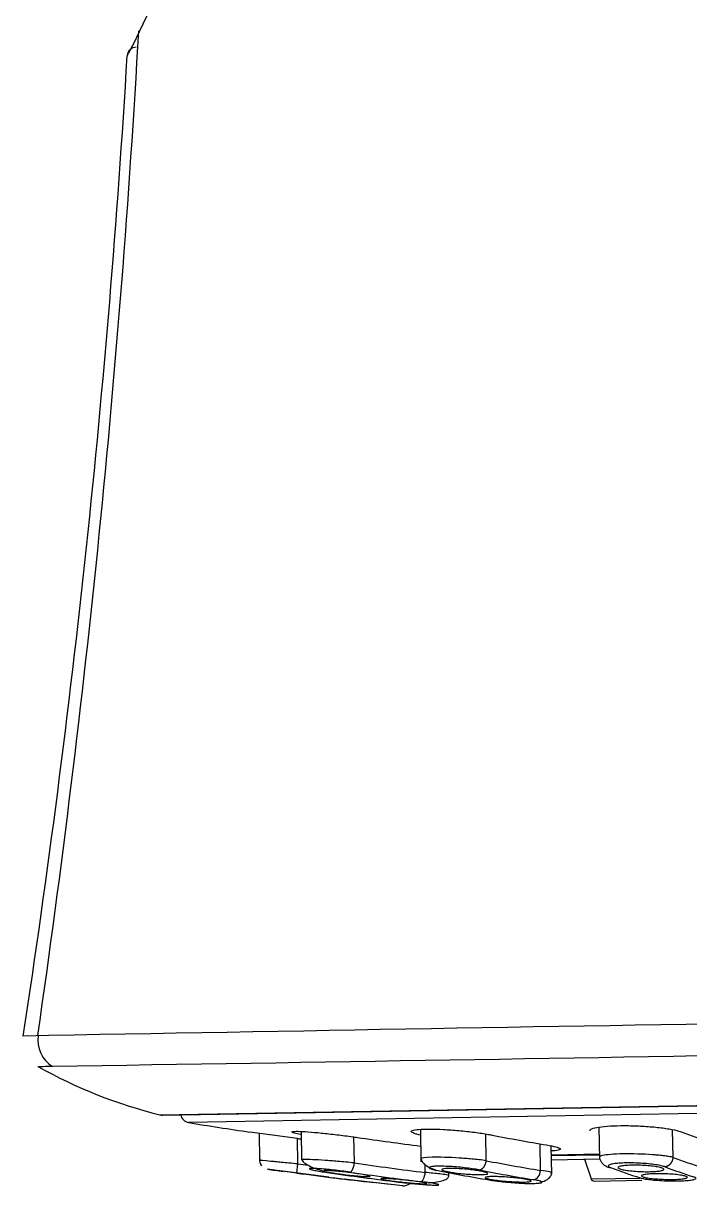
# Model space of a CAD drawing. Header units: millimetres. Extents: x 1617 to 5774, y 11446 to 13973.
# Drawn here: x 3866.82 to 3888.61, y 12000.58 to 12038.57 of the extents above; entities that cross this region are included whole.
import ezdxf

# ---------------------------------------------------------------- set-up
doc = ezdxf.new("R2010")
doc.units = ezdxf.units.MM
doc.layers.get('0').update_dxf_attribs({"color": 250})

# ---------------------------------------------------------------- blocks, each defined once
blk = doc.blocks.new('23')
at = {"linetype": 'Continuous'}
for p, q in [((3871.286, 12002.897), (3916.244, 12003.681)), ((3871.37, 12002.886), (3916.161, 12003.668)), ((3915.32, 12003.4), (3872.219, 12002.647)), ((3875.783, 12002.126), (3874.229, 12002.334)), ((3874.53, 12002.294), (3874.545, 12001.414)), ((3875.899, 12002.355), (3875.915, 12001.427)), ((3877.645, 12001.325), (3877.631, 12002.176)), ((3879.8, 12002.427), (3879.819, 12001.361)), ((3881.952, 12001.4), (3881.937, 12002.273)), ((3885.639, 12002.499), (3885.657, 12001.463)), ((3888.062, 12001.507), (3888.046, 12002.413)), ((3875.797, 12001.293), (3875.783, 12002.126)), ((3883.726, 12001.082), (3883.711, 12001.951)), ((3884.094, 12000.963), (3884.078, 12001.884)), ((3885.68, 12001.612), (3884.083, 12001.584)), ((3884.083, 12001.583), (3885.655, 12001.611)), ((3884.084, 12001.569), (3885.668, 12001.597)), ((3884.086, 12001.429), (3885.667, 12001.457)), ((3884.086, 12001.429), (3885.658, 12001.456)), ((3885.164, 12001.448), (3885.385, 12000.803)), ((3875.758, 12000.996), (3874.803, 12001.122)), ((3876.805, 12000.858), (3875.301, 12001.053)), ((3875.758, 12000.996), (3875.797, 12001.293)), ((3879.961, 12001.016), (3879.956, 12001.272)), ((3878.809, 12000.626), (3877.306, 12000.797)), ((3877.306, 12000.797), (3877.306, 12000.795)), ((3879.224, 12000.583), (3878.27, 12000.689)), ((3880.735, 12000.905), (3880.733, 12001.006)), ((3885.385, 12000.803), (3886.976, 12000.83)), ((3885.481, 12000.735), (3887.039, 12000.762))]:
    blk.add_line(p, q, dxfattribs=at)
for centre, radius, start, end in [((3850.307, 12048.19), 22.595, 334.0536, 356.6737), ((3492.876, 12059.733), 378.328, 351.75714, 356.75591), ((3850.31, 12048.189), 22.592, 332.2912, 334.0499), ((3520.632, 12058.405), 350.211, 351.30713, 356.57974), ((3870.519, 12037.494), 0.3, 91.0001, 176.6937), ((3850.307, 12048.19), 22.595, 331.7961, 332.2925), ((3870.484, 12037.509), 0.263, 150.1753, 179.5326), ((3870.484, 12037.509), 0.263, 178.2124, 179.5321), ((4281.681, -10956.424), 22965.646, 90.9019619, 91.0350693), ((3868.302, 12005.342), 1.006, 171.4875, 238.6846), ((3692.182, 23364.424), 11361.293, 270.8855617, 271.1476178), ((3692.182, 23364.424), 11361.293, 270.8831553, 270.8855617), ((3875.182, 12018.524), 16.106, 240.6882, 255.9995), ((3871.365, 12003.186), 0.3, 254.721, 271), ((3872.268, 12002.943), 0.3, 189.0089, 260.6527), ((3891.71, 12121.054), 120, 260.6526, 261.62345), ((3891.71, 12121.054), 119.99, 262.37233, 262.43036), ((3874.845, 12001.419), 0.3, 171.9557, 217.2403), ((3891.706, 12121.239), 121.3, 261.98986, 262.23214), ((3891.706, 12121.239), 120.996, 262.44462, 262.60612), ((3886.02, 12001.443), 0.269, 235.7339, 269.0507), ((3891.706, 12121.239), 121.296, 262.44462, 263.63998), ((3891.706, 12121.239), 121.3, 262.93912, 263.18695), ((3879.255, 12000.881), 0.3, 263.5177, 312.5083), ((3885.479, 12000.835), 0.1, 198.9044, 271)]:
    blk.add_arc(centre, radius, start, end, dxfattribs=at)
for centre, major_axis, ratio, start_param, end_param in [((3892.805, 12121.073), (2.094, -119.972), 0.707107, -0.150581, -0.129539), ((3893.141, 12121.079), (2.094, -119.972), 0.382683, -0.150581, -0.129539), ((3892.303, 12121.064), (2.094, -119.972), 0.92388, 6.132604, 6.151363), ((3892.861, 12121.259), (2.112, -120.978), 0.382683, -0.149319, -0.128456), ((3892.071, 12121.245), (2.117, -121.278), 0.92388, 6.133866, 6.154729), ((3892.185, 12121.247), (2.112, -120.978), 0.92388, 6.133866, 6.154729), ((3891.033, 12121.227), (2.117, -121.278), 0.707107, -0.149319, -0.128456), ((3892.38, 12121.251), (2.117, -121.278), 0.707107, -0.149319, -0.128456), ((3892.59, 12121.254), (2.112, -120.978), 0.707107, -0.149319, -0.128456), ((3890.827, 12121.223), (2.117, -121.278), 0.382683, -0.149319, -0.128456), ((3892.586, 12121.254), (2.117, -121.278), 0.382683, -0.149319, -0.128456), ((3891.342, 12121.232), (2.117, -121.278), 0.92388, 6.133866, 6.154729)]:
    blk.add_ellipse(centre, major_axis=major_axis, ratio=ratio, start_param=start_param, end_param=end_param, dxfattribs=at)
for points, knots in [([(3882.039, 12121.12), (3884.199, 12117.792), (3888.543, 12110.593), (3894.718, 12098.688), (3900.543, 12085.527), (3907.611, 12066.686), (3914.967, 12040.969), (3919.091, 12018.186), (3920.645, 12006.384)], [0, 0, 0, 0, 0.118829, 0.245293, 0.371757, 0.498221, 0.75115, 1, 1, 1, 1]), ([(3920.147, 12006.382), (3919.482, 12011.287), (3918.317, 12019.688), (3915.77, 12033.375), (3912.804, 12046.471), (3909.394, 12059.092), (3905.589, 12071.111), (3901.409, 12082.528), (3896.867, 12093.345), (3892.028, 12103.44), (3886.951, 12112.825), (3883.626, 12118.079), (3881.798, 12120.947)], [0, 0, 0, 0, 0.110889, 0.22534, 0.336162, 0.443334, 0.54684, 0.646664, 0.742789, 0.835194, 0.923863, 1, 1, 1, 1]), ([(3885.341, 12002.382), (3885.341, 12002.403), (3885.362, 12002.424), (3885.405, 12002.442), (3885.454, 12002.464), (3885.534, 12002.483), (3885.637, 12002.499), (3885.739, 12002.514), (3885.867, 12002.527), (3886.01, 12002.535), (3886.152, 12002.542), (3886.313, 12002.546), (3886.479, 12002.546), (3886.644, 12002.546), (3886.82, 12002.541), (3886.991, 12002.533), (3887.162, 12002.524), (3887.334, 12002.511), (3887.492, 12002.496), (3887.651, 12002.48), (3887.801, 12002.46), (3887.929, 12002.439), (3888.058, 12002.417), (3888.169, 12002.393), (3888.253, 12002.369), (3888.279, 12002.361), (3888.303, 12002.353), (3888.324, 12002.345)], [0.1254368, 0.1254368, 0.1254368, 0.1254368, 0.2179797, 0.2179797, 0.2179797, 0.3264185, 0.3264185, 0.3264185, 0.4336625, 0.4336625, 0.4336625, 0.5398, 0.5398, 0.5398, 0.6454063, 0.6454063, 0.6454063, 0.7512726, 0.7512726, 0.7512726, 0.8580682, 0.8580682, 0.8580682, 0.9660681, 0.9660681, 0.9660681, 1, 1, 1, 1]), ([(3875.884, 12002.253), (3875.849, 12002.26), (3875.816, 12002.267), (3875.787, 12002.274), (3875.704, 12002.293), (3875.646, 12002.31), (3875.618, 12002.324), (3875.591, 12002.337), (3875.593, 12002.347), (3875.625, 12002.353), (3875.656, 12002.359), (3875.717, 12002.361), (3875.802, 12002.36), (3875.887, 12002.358), (3875.998, 12002.352), (3876.127, 12002.343), (3876.257, 12002.334), (3876.407, 12002.321), (3876.565, 12002.305), (3876.726, 12002.289), (3876.899, 12002.27), (3877.071, 12002.249), (3877.245, 12002.229), (3877.422, 12002.206), (3877.589, 12002.182), (3877.642, 12002.175), (3877.695, 12002.168), (3877.746, 12002.16)], [0.180288, 0.180288, 0.180288, 0.180288, 0.2179797, 0.2179797, 0.2179797, 0.3264185, 0.3264185, 0.3264185, 0.4336625, 0.4336625, 0.4336625, 0.5398, 0.5398, 0.5398, 0.6454063, 0.6454063, 0.6454063, 0.7512726, 0.7512726, 0.7512726, 0.8580682, 0.8580682, 0.8580682, 0.9660681, 0.9660681, 0.9660681, 1, 1, 1, 1]), ([(3879.785, 12002.236), (3879.735, 12002.248), (3879.691, 12002.26), (3879.654, 12002.272), (3879.578, 12002.296), (3879.528, 12002.319), (3879.51, 12002.339), (3879.491, 12002.359), (3879.503, 12002.378), (3879.544, 12002.392), (3879.585, 12002.407), (3879.655, 12002.418), (3879.75, 12002.425), (3879.843, 12002.432), (3879.963, 12002.436), (3880.099, 12002.435), (3880.235, 12002.434), (3880.39, 12002.429), (3880.552, 12002.42), (3880.715, 12002.411), (3880.889, 12002.399), (3881.061, 12002.383), (3881.233, 12002.368), (3881.408, 12002.349), (3881.57, 12002.328), (3881.735, 12002.307), (3881.891, 12002.284), (3882.026, 12002.26), (3882.069, 12002.252), (3882.111, 12002.245), (3882.15, 12002.237)], [0.0553773, 0.0553773, 0.0553773, 0.0553773, 0.1089723, 0.1089723, 0.1089723, 0.2179797, 0.2179797, 0.2179797, 0.3264185, 0.3264185, 0.3264185, 0.4336625, 0.4336625, 0.4336625, 0.5398, 0.5398, 0.5398, 0.6454063, 0.6454063, 0.6454063, 0.7512726, 0.7512726, 0.7512726, 0.8580682, 0.8580682, 0.8580682, 0.9660681, 0.9660681, 0.9660681, 1, 1, 1, 1]), ([(3883.923, 12001.915), (3884.047, 12001.895), (3884.151, 12001.874), (3884.227, 12001.853), (3884.303, 12001.833), (3884.352, 12001.814), (3884.371, 12001.796), (3884.39, 12001.779), (3884.378, 12001.763), (3884.338, 12001.751), (3884.298, 12001.738), (3884.228, 12001.728), (3884.134, 12001.722), (3884.12, 12001.721), (3884.105, 12001.72), (3884.09, 12001.719)], [0, 0, 0, 0, 0.1085609, 0.1085609, 0.1085609, 0.2171477, 0.2171477, 0.2171477, 0.3253166, 0.3253166, 0.3253166, 0.4326082, 0.4326082, 0.4326082, 0.4486413, 0.4486413, 0.4486413, 0.4486413]), ([(3875.797, 12001.293), (3875.698, 12001.303), (3875.511, 12001.321), (3875.262, 12001.345), (3875.064, 12001.364), (3874.714, 12001.398), (3874.545, 12001.414), (3874.545, 12001.414)], [0, 0, 0, 0, 0.0768018, 0.1447946, 0.204044, 0.2545241, 0.5004334, 0.5004334, 0.5004334, 0.5004334]), ([(3877.645, 12001.325), (3877.551, 12001.335), (3877.374, 12001.353), (3877.108, 12001.377), (3876.88, 12001.396), (3876.443, 12001.428), (3876.007, 12001.448), (3875.918, 12001.434), (3875.918, 12001.427)], [0, 0, 0, 0, 0.0768018, 0.1447945, 0.204044, 0.254524, 0.5006613, 0.6239049, 0.6239049, 0.6239049, 0.6239049]), ([(3875.942, 12001.422), (3875.948, 12001.401), (3875.966, 12001.349), (3876.134, 12001.242), (3876.412, 12001.123), (3876.624, 12001.065), (3876.744, 12001.034)], [0, 0, 0, 0, 0.161046, 0.452746, 0.733981, 1, 1, 1, 1]), ([(3881.952, 12001.4), (3881.877, 12001.411), (3881.736, 12001.429), (3881.494, 12001.454), (3881.271, 12001.472), (3880.813, 12001.504), (3880.081, 12001.527), (3879.821, 12001.49), (3879.817, 12001.464), (3879.817, 12001.464)], [0, 0, 0, 0, 0.0768018, 0.1447945, 0.204044, 0.254524, 0.5006613, 0.7467975, 0.7473865, 0.7473865, 0.7473865, 0.7473865]), ([(3879.818, 12001.5), (3879.821, 12001.461), (3879.829, 12001.396), (3879.929, 12001.281), (3880.089, 12001.176), (3880.221, 12001.128), (3880.297, 12001.1)], [0, 0, 0, 0, 0.258544, 0.514568, 0.763251, 1, 1, 1, 1]), ([(3885.657, 12001.54), (3885.658, 12001.507), (3885.662, 12001.451), (3885.707, 12001.358), (3885.783, 12001.273), (3885.848, 12001.233), (3885.887, 12001.211)], [0, 0, 0, 0, 0.251992, 0.505822, 0.756915, 1, 1, 1, 1]), ([(3888.062, 12001.507), (3888.018, 12001.518), (3887.934, 12001.538), (3887.753, 12001.563), (3887.568, 12001.582), (3887.159, 12001.615), (3886.37, 12001.637), (3885.771, 12001.587), (3885.656, 12001.54), (3885.658, 12001.522), (3885.659, 12001.52)], [0, 0, 0, 0, 0.0768018, 0.1447945, 0.204044, 0.254524, 0.5006613, 0.7467975, 0.8561245, 0.8740578, 0.8740578, 0.8740578, 0.8740578]), ([(3877.691, 12000.984), (3877.769, 12000.973), (3877.843, 12000.961), (3877.906, 12000.951), (3877.97, 12000.94), (3878.024, 12000.93), (3878.065, 12000.921), (3878.105, 12000.912), (3878.133, 12000.904), (3878.147, 12000.897), (3878.16, 12000.891), (3878.159, 12000.886), (3878.143, 12000.883), (3878.128, 12000.881), (3878.099, 12000.88), (3878.058, 12000.88), (3878.017, 12000.881), (3877.963, 12000.884), (3877.9, 12000.888), (3877.838, 12000.893), (3877.765, 12000.899), (3877.688, 12000.906), (3877.611, 12000.913), (3877.527, 12000.922), (3877.444, 12000.932), (3877.359, 12000.942), (3877.274, 12000.953), (3877.193, 12000.963), (3877.167, 12000.967), (3877.142, 12000.97), (3877.117, 12000.974), (3877.039, 12000.985), (3876.965, 12000.997), (3876.902, 12001.007), (3876.839, 12001.018), (3876.784, 12001.028), (3876.744, 12001.037), (3876.703, 12001.046), (3876.675, 12001.054), (3876.662, 12001.061), (3876.649, 12001.067), (3876.65, 12001.072), (3876.665, 12001.075), (3876.68, 12001.077), (3876.709, 12001.079), (3876.75, 12001.078), (3876.791, 12001.077), (3876.845, 12001.074), (3876.908, 12001.07), (3876.97, 12001.066), (3877.043, 12001.059), (3877.12, 12001.052), (3877.197, 12001.045), (3877.281, 12001.036), (3877.365, 12001.026), (3877.449, 12001.016), (3877.535, 12001.005), (3877.615, 12000.995), (3877.641, 12000.991), (3877.666, 12000.988), (3877.691, 12000.984)], [0, 0, 0, 0, 0.054446, 0.054446, 0.054446, 0.108909, 0.108909, 0.108909, 0.163102, 0.163102, 0.163102, 0.216727, 0.216727, 0.216727, 0.26983, 0.26983, 0.26983, 0.322681, 0.322681, 0.322681, 0.375655, 0.375655, 0.375655, 0.429067, 0.429067, 0.429067, 0.483051, 0.483051, 0.483051, 0.500001, 0.500001, 0.500001, 0.554448, 0.554448, 0.554448, 0.608912, 0.608912, 0.608912, 0.663105, 0.663105, 0.663105, 0.716732, 0.716732, 0.716732, 0.769833, 0.769833, 0.769833, 0.822681, 0.822681, 0.822681, 0.875653, 0.875653, 0.875653, 0.929065, 0.929065, 0.929065, 0.98305, 0.98305, 0.98305, 1, 1, 1, 1]), ([(3881.781, 12001.055), (3881.842, 12001.044), (3881.892, 12001.032), (3881.929, 12001.021), (3881.965, 12001.01), (3881.989, 12000.999), (3881.998, 12000.989), (3882.007, 12000.98), (3882.002, 12000.971), (3881.982, 12000.964), (3881.962, 12000.957), (3881.928, 12000.952), (3881.883, 12000.949), (3881.837, 12000.945), (3881.779, 12000.944), (3881.713, 12000.944), (3881.648, 12000.945), (3881.573, 12000.947), (3881.494, 12000.951), (3881.415, 12000.955), (3881.331, 12000.961), (3881.248, 12000.968), (3881.164, 12000.975), (3881.08, 12000.984), (3881.001, 12000.994), (3880.922, 12001.004), (3880.846, 12001.015), (3880.781, 12001.026), (3880.76, 12001.03), (3880.74, 12001.033), (3880.721, 12001.037), (3880.661, 12001.048), (3880.61, 12001.06), (3880.574, 12001.071), (3880.537, 12001.083), (3880.513, 12001.093), (3880.504, 12001.103), (3880.495, 12001.113), (3880.501, 12001.121), (3880.521, 12001.128), (3880.54, 12001.135), (3880.574, 12001.14), (3880.62, 12001.144), (3880.665, 12001.147), (3880.723, 12001.149), (3880.789, 12001.148), (3880.855, 12001.148), (3880.93, 12001.146), (3881.008, 12001.141), (3881.087, 12001.137), (3881.171, 12001.131), (3881.254, 12001.124), (3881.338, 12001.117), (3881.423, 12001.108), (3881.501, 12001.098), (3881.581, 12001.088), (3881.656, 12001.077), (3881.722, 12001.066), (3881.743, 12001.063), (3881.763, 12001.059), (3881.781, 12001.055)], [0, 0, 0, 0, 0.054446, 0.054446, 0.054446, 0.108909, 0.108909, 0.108909, 0.163102, 0.163102, 0.163102, 0.216727, 0.216727, 0.216727, 0.26983, 0.26983, 0.26983, 0.322681, 0.322681, 0.322681, 0.375655, 0.375655, 0.375655, 0.429067, 0.429067, 0.429067, 0.483051, 0.483051, 0.483051, 0.500001, 0.500001, 0.500001, 0.554448, 0.554448, 0.554448, 0.608912, 0.608912, 0.608912, 0.663105, 0.663105, 0.663105, 0.716732, 0.716732, 0.716732, 0.769833, 0.769833, 0.769833, 0.822681, 0.822681, 0.822681, 0.875653, 0.875653, 0.875653, 0.929065, 0.929065, 0.929065, 0.98305, 0.98305, 0.98305, 1, 1, 1, 1]), ([(3883.493, 12000.78), (3883.549, 12000.782), (3883.606, 12000.815), (3883.692, 12000.927), (3883.72, 12001.004), (3883.726, 12001.082)], [0, 0, 0, 0, 0.5, 0.5, 1, 1, 1, 1]), ([(3884.093, 12001.001), (3884.093, 12001.001), (3884.095, 12001.011), (3884.047, 12001.036), (3883.846, 12001.065), (3883.726, 12001.082)], [0.7470879, 0.7470879, 0.7470879, 0.7470879, 0.7471642, 0.8493692, 1, 1, 1, 1]), ([(3887.702, 12001.159), (3887.734, 12001.147), (3887.754, 12001.134), (3887.758, 12001.123), (3887.763, 12001.111), (3887.753, 12001.1), (3887.729, 12001.089), (3887.705, 12001.079), (3887.667, 12001.07), (3887.617, 12001.063), (3887.567, 12001.055), (3887.506, 12001.049), (3887.436, 12001.046), (3887.368, 12001.042), (3887.29, 12001.04), (3887.209, 12001.04), (3887.129, 12001.04), (3887.044, 12001.042), (3886.962, 12001.046), (3886.879, 12001.05), (3886.796, 12001.056), (3886.719, 12001.064), (3886.642, 12001.071), (3886.57, 12001.08), (3886.508, 12001.09), (3886.445, 12001.1), (3886.391, 12001.112), (3886.351, 12001.123), (3886.338, 12001.127), (3886.326, 12001.131), (3886.316, 12001.135), (3886.283, 12001.146), (3886.264, 12001.159), (3886.259, 12001.171), (3886.255, 12001.182), (3886.265, 12001.194), (3886.289, 12001.204), (3886.313, 12001.214), (3886.351, 12001.223), (3886.401, 12001.231), (3886.45, 12001.238), (3886.512, 12001.244), (3886.581, 12001.248), (3886.65, 12001.252), (3886.728, 12001.253), (3886.808, 12001.253), (3886.888, 12001.253), (3886.973, 12001.251), (3887.056, 12001.247), (3887.139, 12001.243), (3887.222, 12001.237), (3887.299, 12001.23), (3887.376, 12001.222), (3887.448, 12001.213), (3887.51, 12001.203), (3887.573, 12001.193), (3887.627, 12001.182), (3887.667, 12001.17), (3887.68, 12001.166), (3887.691, 12001.162), (3887.702, 12001.159)], [0, 0, 0, 0, 0.054446, 0.054446, 0.054446, 0.108909, 0.108909, 0.108909, 0.163102, 0.163102, 0.163102, 0.216727, 0.216727, 0.216727, 0.26983, 0.26983, 0.26983, 0.322681, 0.322681, 0.322681, 0.375655, 0.375655, 0.375655, 0.429067, 0.429067, 0.429067, 0.483051, 0.483051, 0.483051, 0.500001, 0.500001, 0.500001, 0.554448, 0.554448, 0.554448, 0.608912, 0.608912, 0.608912, 0.663105, 0.663105, 0.663105, 0.716732, 0.716732, 0.716732, 0.769833, 0.769833, 0.769833, 0.822681, 0.822681, 0.822681, 0.875653, 0.875653, 0.875653, 0.929065, 0.929065, 0.929065, 0.98305, 0.98305, 0.98305, 1, 1, 1, 1]), ([(3878.969, 12000.727), (3878.891, 12000.737), (3878.818, 12000.747), (3878.754, 12000.756), (3878.691, 12000.766), (3878.637, 12000.775), (3878.597, 12000.783), (3878.556, 12000.791), (3878.528, 12000.798), (3878.514, 12000.803), (3878.501, 12000.809), (3878.502, 12000.813), (3878.517, 12000.816), (3878.532, 12000.818), (3878.561, 12000.819), (3878.602, 12000.819), (3878.643, 12000.818), (3878.697, 12000.816), (3878.76, 12000.812), (3878.822, 12000.808), (3878.895, 12000.803), (3878.972, 12000.797), (3879.05, 12000.79), (3879.134, 12000.782), (3879.217, 12000.774), (3879.301, 12000.765), (3879.387, 12000.756), (3879.468, 12000.747), (3879.494, 12000.744), (3879.519, 12000.74), (3879.543, 12000.737), (3879.622, 12000.728), (3879.695, 12000.718), (3879.758, 12000.708), (3879.821, 12000.699), (3879.876, 12000.69), (3879.916, 12000.682), (3879.957, 12000.674), (3879.985, 12000.667), (3879.998, 12000.662), (3880.012, 12000.656), (3880.011, 12000.652), (3879.996, 12000.649), (3879.981, 12000.647), (3879.952, 12000.646), (3879.911, 12000.646), (3879.87, 12000.647), (3879.816, 12000.649), (3879.753, 12000.653), (3879.69, 12000.657), (3879.618, 12000.662), (3879.541, 12000.668), (3879.463, 12000.675), (3879.379, 12000.683), (3879.296, 12000.691), (3879.212, 12000.699), (3879.126, 12000.709), (3879.045, 12000.718), (3879.019, 12000.721), (3878.994, 12000.724), (3878.969, 12000.727)], [0, 0, 0, 0, 0.054288, 0.054288, 0.054288, 0.108589, 0.108589, 0.108589, 0.162679, 0.162679, 0.162679, 0.216326, 0.216326, 0.216326, 0.269559, 0.269559, 0.269559, 0.322592, 0.322592, 0.322592, 0.375721, 0.375721, 0.375721, 0.429196, 0.429196, 0.429196, 0.483121, 0.483121, 0.483121, 0.500004, 0.500004, 0.500004, 0.55429, 0.55429, 0.55429, 0.60859, 0.60859, 0.60859, 0.662678, 0.662678, 0.662678, 0.716323, 0.716323, 0.716323, 0.769557, 0.769557, 0.769557, 0.822591, 0.822591, 0.822591, 0.87572, 0.87572, 0.87572, 0.929194, 0.929194, 0.929194, 0.983118, 0.983118, 0.983118, 1, 1, 1, 1]), ([(3879.817, 12000.716), (3879.847, 12000.717), (3879.88, 12000.75), (3879.933, 12000.861), (3879.953, 12000.939), (3879.961, 12001.016)], [0, 0, 0, 0, 0.5, 0.5, 1, 1, 1, 1]), ([(3880.731, 12000.917), (3880.731, 12000.923), (3880.673, 12000.938), (3880.419, 12000.972), (3880.132, 12001), (3879.961, 12001.016)], [0.6240122, 0.6240122, 0.6240122, 0.6240122, 0.7471642, 0.8493692, 1, 1, 1, 1]), ([(3880.064, 12000.678), (3880.074, 12000.679), (3880.174, 12000.683), (3880.356, 12000.701), (3880.564, 12000.751), (3880.709, 12000.828), (3880.726, 12000.887), (3880.734, 12000.922)], [0.4564545, 0.4564545, 0.4564545, 0.4564545, 0.470299, 0.5970275, 0.7284389, 0.8634873, 1, 1, 1, 1]), ([(3882.14, 12000.783), (3882.08, 12000.793), (3882.03, 12000.803), (3881.993, 12000.813), (3881.956, 12000.823), (3881.932, 12000.832), (3881.923, 12000.841), (3881.914, 12000.849), (3881.92, 12000.857), (3881.939, 12000.863), (3881.959, 12000.869), (3881.993, 12000.874), (3882.038, 12000.877), (3882.083, 12000.88), (3882.141, 12000.882), (3882.207, 12000.881), (3882.273, 12000.881), (3882.348, 12000.879), (3882.427, 12000.876), (3882.506, 12000.872), (3882.59, 12000.867), (3882.673, 12000.861), (3882.757, 12000.855), (3882.842, 12000.847), (3882.92, 12000.839), (3883, 12000.83), (3883.075, 12000.82), (3883.141, 12000.811), (3883.162, 12000.808), (3883.181, 12000.804), (3883.2, 12000.801), (3883.26, 12000.791), (3883.311, 12000.781), (3883.347, 12000.771), (3883.384, 12000.761), (3883.408, 12000.752), (3883.417, 12000.743), (3883.426, 12000.735), (3883.42, 12000.727), (3883.401, 12000.721), (3883.382, 12000.715), (3883.348, 12000.71), (3883.302, 12000.707), (3883.257, 12000.704), (3883.199, 12000.702), (3883.133, 12000.703), (3883.067, 12000.703), (3882.992, 12000.705), (3882.913, 12000.708), (3882.835, 12000.712), (3882.75, 12000.717), (3882.667, 12000.723), (3882.583, 12000.729), (3882.498, 12000.737), (3882.42, 12000.745), (3882.34, 12000.754), (3882.265, 12000.764), (3882.199, 12000.773), (3882.179, 12000.776), (3882.159, 12000.78), (3882.14, 12000.783)], [0, 0, 0, 0, 0.054288, 0.054288, 0.054288, 0.108589, 0.108589, 0.108589, 0.162679, 0.162679, 0.162679, 0.216326, 0.216326, 0.216326, 0.269559, 0.269559, 0.269559, 0.322592, 0.322592, 0.322592, 0.375721, 0.375721, 0.375721, 0.429196, 0.429196, 0.429196, 0.483121, 0.483121, 0.483121, 0.500004, 0.500004, 0.500004, 0.55429, 0.55429, 0.55429, 0.60859, 0.60859, 0.60859, 0.662678, 0.662678, 0.662678, 0.716323, 0.716323, 0.716323, 0.769557, 0.769557, 0.769557, 0.822591, 0.822591, 0.822591, 0.87572, 0.87572, 0.87572, 0.929194, 0.929194, 0.929194, 0.983118, 0.983118, 0.983118, 1, 1, 1, 1]), ([(3883.74, 12000.703), (3883.756, 12000.707), (3883.857, 12000.732), (3883.99, 12000.799), (3884.083, 12000.915), (3884.09, 12000.977), (3884.093, 12001.016)], [0.6942662, 0.6942662, 0.6942662, 0.6942662, 0.7187825, 0.8462099, 0.920492, 1, 1, 1, 1]), ([(3887.086, 12000.869), (3887.054, 12000.88), (3887.034, 12000.89), (3887.03, 12000.901), (3887.025, 12000.911), (3887.035, 12000.921), (3887.059, 12000.93), (3887.083, 12000.939), (3887.121, 12000.948), (3887.17, 12000.954), (3887.219, 12000.961), (3887.281, 12000.966), (3887.35, 12000.97), (3887.419, 12000.973), (3887.497, 12000.975), (3887.577, 12000.975), (3887.658, 12000.975), (3887.743, 12000.974), (3887.826, 12000.97), (3887.909, 12000.967), (3887.992, 12000.962), (3888.069, 12000.955), (3888.146, 12000.949), (3888.219, 12000.941), (3888.281, 12000.932), (3888.343, 12000.923), (3888.397, 12000.913), (3888.437, 12000.903), (3888.45, 12000.9), (3888.462, 12000.897), (3888.472, 12000.893), (3888.504, 12000.883), (3888.524, 12000.872), (3888.528, 12000.862), (3888.533, 12000.851), (3888.523, 12000.841), (3888.499, 12000.832), (3888.475, 12000.823), (3888.437, 12000.815), (3888.388, 12000.808), (3888.338, 12000.802), (3888.277, 12000.796), (3888.208, 12000.793), (3888.139, 12000.789), (3888.061, 12000.787), (3887.981, 12000.787), (3887.9, 12000.787), (3887.815, 12000.789), (3887.732, 12000.792), (3887.649, 12000.796), (3887.566, 12000.801), (3887.489, 12000.807), (3887.412, 12000.814), (3887.339, 12000.821), (3887.277, 12000.83), (3887.215, 12000.839), (3887.161, 12000.849), (3887.121, 12000.859), (3887.108, 12000.862), (3887.096, 12000.866), (3887.086, 12000.869)], [0, 0, 0, 0, 0.054288, 0.054288, 0.054288, 0.108589, 0.108589, 0.108589, 0.162679, 0.162679, 0.162679, 0.216326, 0.216326, 0.216326, 0.269559, 0.269559, 0.269559, 0.322592, 0.322592, 0.322592, 0.375721, 0.375721, 0.375721, 0.429196, 0.429196, 0.429196, 0.483121, 0.483121, 0.483121, 0.500004, 0.500004, 0.500004, 0.55429, 0.55429, 0.55429, 0.60859, 0.60859, 0.60859, 0.662678, 0.662678, 0.662678, 0.716323, 0.716323, 0.716323, 0.769557, 0.769557, 0.769557, 0.822591, 0.822591, 0.822591, 0.87572, 0.87572, 0.87572, 0.929194, 0.929194, 0.929194, 0.983118, 0.983118, 0.983118, 1, 1, 1, 1])]:
    blk.add_open_spline(points, degree=3, knots=knots, dxfattribs=at)
for points in [[(3875.918, 12001.427), (3875.918, 12001.425), (3875.922, 12001.422), (3875.929, 12001.419)], [(3877.496, 12001.026), (3877.41, 12001.038), (3877.235, 12001.062), (3876.958, 12001.095), (3876.696, 12001.122), (3876.471, 12001.14), (3876.298, 12001.149), (3876.194, 12001.147), (3876.164, 12001.135), (3876.213, 12001.113), (3876.336, 12001.084), (3876.527, 12001.05), (3876.681, 12001.026), (3876.767, 12001.013)], [(3881.715, 12001.1), (3881.65, 12001.112), (3881.506, 12001.137), (3881.245, 12001.17), (3880.97, 12001.197), (3880.702, 12001.214), (3880.461, 12001.222), (3880.267, 12001.218), (3880.136, 12001.204), (3880.078, 12001.181), (3880.097, 12001.15), (3880.196, 12001.114), (3880.303, 12001.089), (3880.369, 12001.076)], [(3887.775, 12001.205), (3887.739, 12001.219), (3887.647, 12001.244), (3887.444, 12001.278), (3887.197, 12001.305), (3886.927, 12001.323), (3886.654, 12001.33), (3886.401, 12001.325), (3886.187, 12001.31), (3886.031, 12001.285), (3885.944, 12001.252), (3885.935, 12001.214), (3885.98, 12001.188), (3886.016, 12001.175)], [(3879.088, 12000.703), (3879.174, 12000.693), (3879.348, 12000.673), (3879.625, 12000.645), (3879.886, 12000.623), (3880.112, 12000.608), (3880.285, 12000.601), (3880.39, 12000.603), (3880.419, 12000.613), (3880.37, 12000.632), (3880.247, 12000.656), (3880.056, 12000.686), (3879.902, 12000.706), (3879.817, 12000.716)], [(3882.147, 12000.757), (3882.213, 12000.746), (3882.356, 12000.726), (3882.616, 12000.698), (3882.891, 12000.676), (3883.16, 12000.661), (3883.401, 12000.655), (3883.595, 12000.659), (3883.726, 12000.671), (3883.784, 12000.691), (3883.765, 12000.718), (3883.666, 12000.749), (3883.559, 12000.769), (3883.493, 12000.78)], [(3886.981, 12000.841), (3887.016, 12000.83), (3887.108, 12000.809), (3887.311, 12000.779), (3887.558, 12000.757), (3887.828, 12000.743), (3888.101, 12000.737), (3888.355, 12000.742), (3888.569, 12000.755), (3888.725, 12000.777), (3888.812, 12000.806), (3888.82, 12000.838), (3888.776, 12000.861), (3888.74, 12000.872)]]:
    blk.add_open_spline(points, degree=3, dxfattribs=at)
for points, weights in [([(3887.775, 12001.205), (3887.936, 12001.21), (3888.055, 12001.334), (3888.062, 12001.507)], [1.16958584679, 0.943440382302, 0.943471388655, 1.16967886585]), ([(3877.496, 12001.026), (3877.563, 12001.029), (3877.624, 12001.152), (3877.645, 12001.325)], [1.16958584679, 0.943440382301, 0.943471388655, 1.16967886585]), ([(3881.715, 12001.1), (3881.839, 12001.103), (3881.937, 12001.227), (3881.952, 12001.4)], [1.16958584679, 0.943440382302, 0.943471388653, 1.16967886585])]:
    blk.add_rational_spline(points, weights, degree=3, dxfattribs=at)

msp = doc.modelspace()

# ---------------------------------------------------------------- block references
msp.add_blockref('23', (0, 0))

doc.saveas('drawing.dxf')
